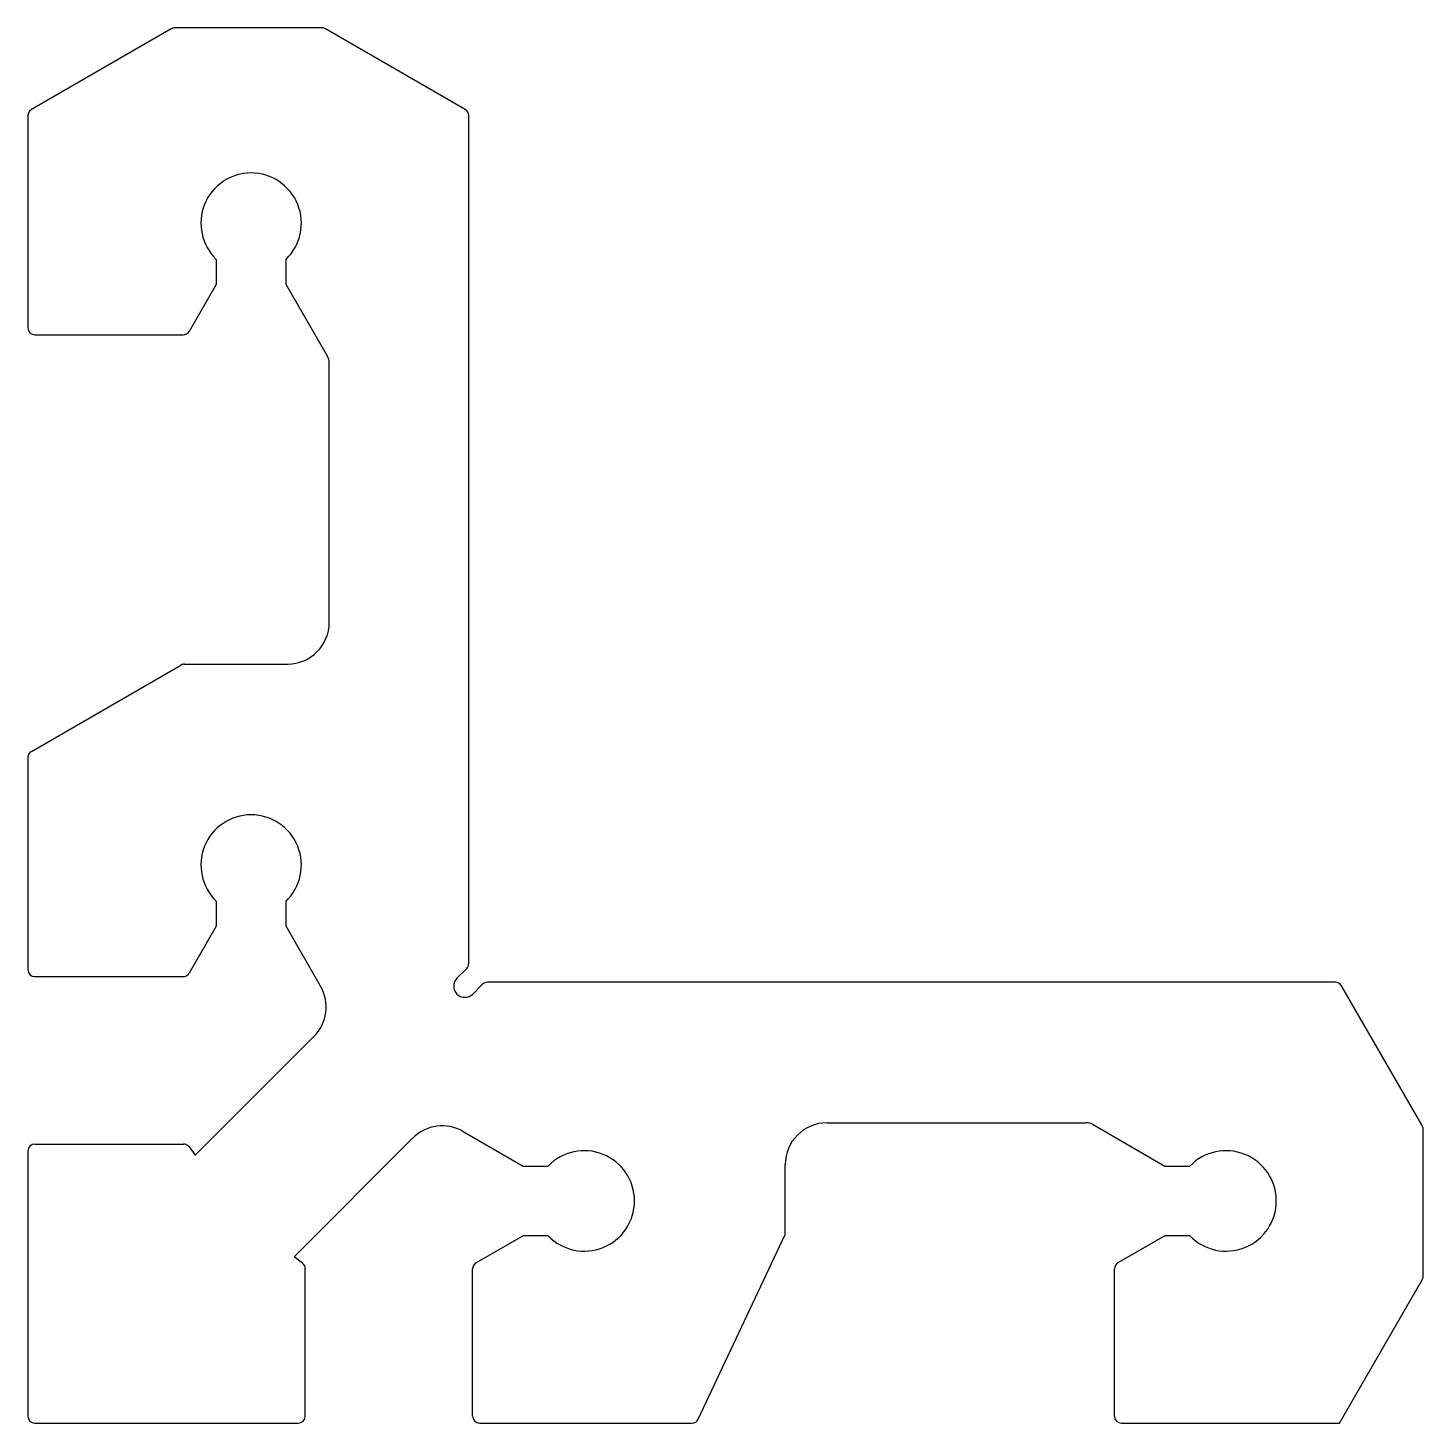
# Model space of a CAD drawing. Extents: x 835.1 to 885.1, y 552.6 to 602.6.
import ezdxf

# ---------------------------------------------------------------- set-up
doc = ezdxf.new("R2010")
doc.units = 0
doc.layers.get('0').update_dxf_attribs({"linetype": 'CONTINUOUS'})

msp = doc.modelspace()

# ---------------------------------------------------------------- linework, layer by layer
for p, q in [((840.22, 602.548), (835.207, 599.654)), ((845.619, 602.582), (840.345, 602.582)), ((850.757, 599.654), (845.744, 602.548)), ((835.082, 599.437), (835.082, 591.832)), ((850.882, 569.051), (850.882, 599.437)), ((841.832, 594.287), (841.832, 593.387)), ((844.332, 593.387), (844.332, 594.287)), ((841.832, 593.387), (840.862, 591.707)), ((845.815, 590.818), (844.332, 593.387)), ((835.332, 591.582), (840.646, 591.582)), ((845.882, 581.282), (845.882, 590.568)), ((835.207, 576.654), (840.567, 579.748)), ((840.692, 579.782), (844.382, 579.782)), ((835.082, 576.437), (835.082, 568.832)), ((841.832, 571.287), (841.832, 570.387)), ((844.332, 570.387), (844.332, 571.287)), ((841.832, 570.387), (840.862, 568.707)), ((845.57, 568.242), (844.332, 570.387)), ((835.332, 568.582), (840.646, 568.582)), ((850.458, 568.523), (850.809, 568.874)), ((851.375, 568.309), (851.024, 567.958)), ((881.938, 568.382), (851.551, 568.382)), ((885.049, 563.244), (882.154, 568.257)), ((841.082, 562.182), (845.332, 566.432)), ((850.682, 563.032), (852.826, 561.794)), ((863.721, 563.344), (873.008, 563.344)), ((873.258, 563.277), (875.826, 561.794)), ((885.082, 557.845), (885.082, 563.119)), ((835.332, 562.582), (840.657, 562.582)), ((844.621, 558.544), (848.871, 562.794)), ((835.082, 562.332), (835.082, 552.832)), ((840.857, 562.482), (841.082, 562.182)), ((852.826, 561.794), (853.726, 561.794)), ((862.221, 559.344), (862.221, 561.844)), ((875.826, 561.794), (876.726, 561.794)), ((852.826, 559.294), (851.146, 558.324)), ((853.726, 559.294), (852.826, 559.294)), ((859.107, 552.725), (862.221, 559.344)), ((875.826, 559.294), (874.146, 558.324)), ((876.726, 559.294), (875.826, 559.294)), ((844.921, 558.319), (844.621, 558.544)), ((845.021, 552.832), (845.021, 558.119)), ((851.021, 552.832), (851.021, 558.108)), ((874.021, 552.832), (874.021, 558.108)), ((882.082, 552.582), (885.049, 557.72)), ((835.332, 552.582), (844.771, 552.582)), ((851.271, 552.582), (858.881, 552.582)), ((874.271, 552.582), (882.082, 552.582))]:
    msp.add_line(p, q)
for centre, radius, start, end in [((840.345, 602.332), 0.25, 90, 120), ((845.619, 602.332), 0.25, 60, 90), ((835.332, 599.437), 0.25, 120, 180), ((850.632, 599.437), 0.25, 0, 60), ((843.082, 595.582), 1.8, 313.983, 226.017), ((835.332, 591.832), 0.25, 180, 270), ((840.646, 591.832), 0.25, 270, 330), ((845.382, 590.568), 0.5, 0, 30), ((844.382, 581.282), 1.5, 270, 0), ((840.692, 579.532), 0.25, 90, 120), ((835.332, 576.437), 0.25, 120, 180), ((843.082, 572.582), 1.8, 313.983, 226.017), ((850.632, 569.051), 0.25, 315, 0), ((835.332, 568.832), 0.25, 180, 270), ((840.646, 568.832), 0.25, 270, 330), ((850.741, 568.24), 0.4, 135, 315), ((844.271, 567.492), 1.5, 315, 30), ((851.551, 568.132), 0.25, 90, 135), ((881.938, 568.132), 0.25, 30, 90), ((849.932, 561.733), 1.5, 60, 135), ((863.721, 561.844), 1.5, 90, 180), ((873.008, 562.844), 0.5, 60, 90), ((884.832, 563.119), 0.25, 0, 30), ((835.332, 562.332), 0.25, 90, 180), ((840.657, 562.332), 0.25, 36.8699, 90), ((855.021, 560.544), 1.8, 223.983, 136.017), ((878.021, 560.544), 1.8, 223.983, 136.017), ((844.771, 558.119), 0.25, 0, 53.1301), ((851.271, 558.108), 0.25, 120, 180), ((874.271, 558.108), 0.25, 120, 180), ((884.832, 557.845), 0.25, 330, 0), ((835.332, 552.832), 0.25, 180, 270), ((844.771, 552.832), 0.25, 270, 0), ((851.271, 552.832), 0.25, 180, 270), ((858.881, 552.832), 0.25, 270, 334.7989), ((874.271, 552.832), 0.25, 180, 270)]:
    msp.add_arc(centre, radius, start, end)

doc.saveas('drawing.dxf')
